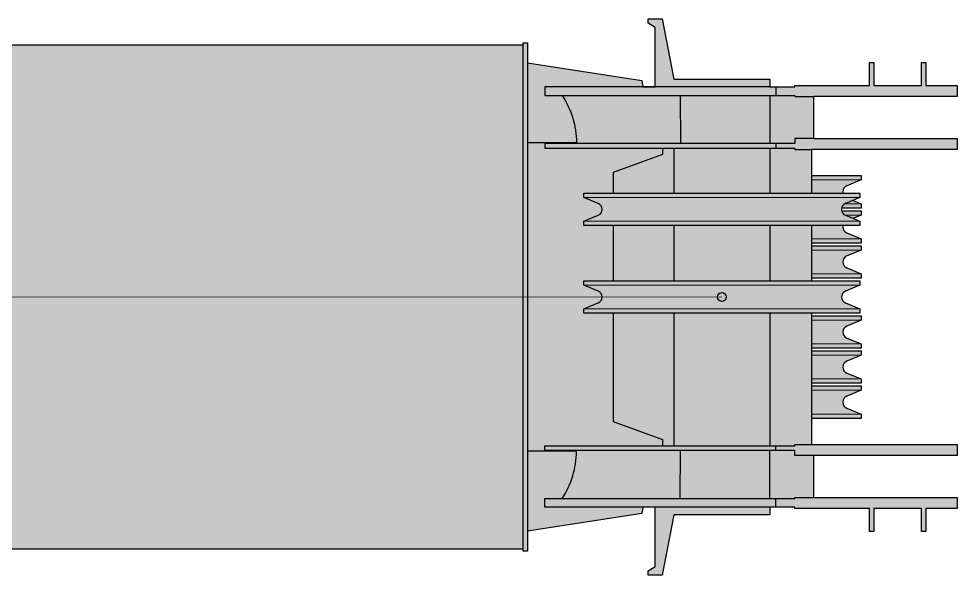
# Model space of a CAD drawing. Header units: millimetres. Extents: x -9400 to 16593, y -27108 to 22430.
# Drawn here: x 14449 to 16593, y -20635 to -19365 of the extents above; entities that cross this region are included whole.
import ezdxf

# ---------------------------------------------------------------- set-up
doc = ezdxf.new("R2010")
doc.units = ezdxf.units.MM
doc.set_wipeout_variables(frame=1)
doc.layers.add('Техника LTM 11200-9.1', color=250, linetype='Continuous')
doc.layers.add('Техника LTM 11200-9.1 Штрих', color=7, linetype='Continuous', true_color=0xffd452)

# ---------------------------------------------------------------- blocks, each defined once
blk = doc.blocks.new('LTM 11200-9.1-20240707.214349')
at = {"color": 0, "linetype": 'ByBlock', "lineweight": -2, "ltscale": 30, "transparency": 16777216}
blk.add_wipeout([(-315, -37), (-315, -27.1), (-282.4, -13.6), (-282.4, -13.6), (-275.8, -8.2), (-273.3, 0), (-275.8, 8.2), (-282.4, 13.6), (-282.4, 13.6), (-315, 27.1), (-315, 37), (16.7, 37), (315, 37), (315, 27.1), (282.4, 13.6), (282.4, 13.6), (275.8, 8.2), (273.3, 0), (275.8, -8.2), (282.4, -13.6), (282.4, -13.6), (315, -27.1), (315, -37), (16.7, -37)], dxfattribs=at)
at = {"layer": 'Техника LTM 11200-9.1 Штрих', "ltscale": 30, "transparency": 16777216}
h = blk.add_hatch(color=256, dxfattribs=at)
h.dxf.hatch_style = 1
h.set_gradient(color1=(132, 132, 132), tint=1, name='CYLINDER')
edge = h.paths.add_edge_path()
edge.add_line((16.7, -37), (-315, -37))
edge.add_line((-315, -37), (-315, -27.1))
edge.add_line((-315, -27.1), (-282.4, -13.6))
edge.add_arc((-288, 0), 14.7, 292.5011, 427.4989)
edge.add_line((-282.4, 13.6), (-315, 27.1))
edge.add_line((-315, 27.1), (-315, 37))
edge.add_line((-315, 37), (16.7, 37))
edge.add_line((16.7, 37), (315, 37))
edge.add_line((315, 37), (315, 27.1))
edge.add_line((315, 27.1), (282.4, 13.6))
edge.add_arc((288, 0), 14.7, 112.5011, 247.4989)
edge.add_line((282.4, -13.6), (315, -27.1))
edge.add_line((315, -27.1), (315, -37))
edge.add_line((315, -37), (16.7, -37))
at = {"color": 0, "linetype": 'ByBlock', "lineweight": -2, "ltscale": 30, "transparency": 16777216}
blk.add_lwpolyline([(16.7, -37), (-315, -37), (-315, -27.1), (-282.4, -13.6, 0.668164), (-282.4, 13.6), (-315, 27.1), (-315, 37), (16.7, 37), (315, 37), (315, 27.1), (282.4, 13.6, 0.668164), (282.4, -13.6), (315, -27.1), (315, -37)], format="xyb", close=True, dxfattribs=at)
at = {"color": 0, "linetype": 'ByBlock', "lineweight": 9, "ltscale": 30, "transparency": 16777216}
for points in [[(-315, 27.1), (315, 27.1)], [(315, -27.1), (-315, -27.1)]]:
    blk.add_lwpolyline(points, dxfattribs=at)
blk = doc.blocks.new('LTM 11200-9.1-20230312.210725')
at = {"color": 0, "linetype": 'ByBlock', "lineweight": -2, "transparency": 16777216}
for p in [(-3.1, 240), (-3.1, -80)]:
    blk.add_blockref('LTM 11200-9.1-20240707.214349', p, dxfattribs=at)
for p in [(-3.1, 160), (-3.1, -160)]:
    blk.add_blockref('LTM 11200-9.1-20240707.214349', p, dxfattribs=at)
for p in [(-3.1, 80), (-3.1, -240)]:
    blk.add_blockref('LTM 11200-9.1-20240707.214349', p, dxfattribs=at)
blk.add_wipeout([(-204.6, 337), (-537.8, 337), (-537.8, 362), (-209.7, 362), (-209.7, 458), (-537.8, 458), (-537.8, 483), (-465.8, 483), (-465.8, 535), (-455.8, 535), (-455.8, 483), (-347.1, 483), (-347.1, 535), (-337.1, 535), (-337.1, 483), (-166.8, 483), (-166.8, 480), (-109.6, 480), (-109.6, 497), (109.6, 497), (136.1, 635), (167.9, 635), (167.9, 625), (151.9, 615), (151.9, 480), (180.3, 480), (182.8, 494.4), (444, 534.8), (444, 580), (454, 580), (454, -580), (444, -580), (444, -534.8), (182.8, -494.4), (180.3, -480), (151.9, -480), (151.9, -615), (167.9, -625), (167.9, -635), (136.1, -635), (109.6, -497), (-109.6, -497), (-109.6, -480), (-166.8, -480), (-166.8, -483), (-337.1, -483), (-337.1, -535), (-347.1, -535), (-347.1, -483), (-455.8, -483), (-455.8, -535), (-465.8, -535), (-465.8, -483), (-537.8, -483), (-537.8, -458), (-209.7, -458), (-209.7, -362), (-537.8, -362), (-537.8, -337), (-204.6, -337), (-204.6, 0)], dxfattribs=at)
at = {"layer": 'Техника LTM 11200-9.1 Штрих', "transparency": 16777216}
h = blk.add_hatch(color=256, dxfattribs=at)
h.dxf.hatch_style = 1
h.paths.add_polyline_path([(-204.6, 0), (-204.6, 337), (-537.8, 337), (-537.8, 362), (-209.7, 362), (-209.7, 458), (-537.8, 458), (-537.8, 483), (-465.8, 483), (-465.8, 535), (-455.8, 535), (-455.8, 483), (-347.1, 483), (-347.1, 535), (-337.1, 535), (-337.1, 483), (-166.8, 483), (-166.8, 480), (-109.6, 480), (-109.6, 497), (109.6, 497), (136.1, 635), (167.9, 635), (167.9, 625), (151.9, 615), (151.9, 480), (180.3, 480), (182.8, 494.4), (444, 534.8), (444, 580), (454, 580), (454, -580), (444, -580), (444, -534.8), (182.8, -494.4), (180.3, -480), (151.9, -480), (151.9, -615), (167.9, -625), (167.9, -635), (136.1, -635), (109.6, -497), (-109.6, -497), (-109.6, -480), (-166.8, -480), (-166.8, -483), (-337.1, -483), (-337.1, -535), (-347.1, -535), (-347.1, -483), (-455.8, -483), (-455.8, -535), (-465.8, -535), (-465.8, -483), (-537.8, -483), (-537.8, -458), (-209.7, -458), (-209.7, -362), (-537.8, -362), (-537.8, -337), (-204.6, -337)])
at = {"color": 0, "linetype": 'ByBlock', "lineweight": -2, "transparency": 16777216}
blk.add_lwpolyline([(-204.6, 0), (-204.6, 337), (-537.8, 337), (-537.8, 362), (-209.7, 362), (-209.7, 458), (-537.8, 458), (-537.8, 483), (-465.8, 483), (-465.8, 535), (-455.8, 535), (-455.8, 483), (-347.1, 483), (-347.1, 535), (-337.1, 535), (-337.1, 483), (-166.8, 483), (-166.8, 480), (-109.6, 480), (-109.6, 497), (109.6, 497), (136.1, 635), (167.9, 635), (167.9, 625), (151.9, 615), (151.9, 480), (180.3, 480), (182.8, 494.4), (444, 534.8), (444, 580), (454, 580), (454, -580), (444, -580), (444, -534.8), (182.8, -494.4), (180.3, -480), (151.9, -480), (151.9, -615), (167.9, -625), (167.9, -635), (136.1, -635), (109.6, -497), (-109.6, -497), (-109.6, -480), (-166.8, -480), (-166.8, -483), (-337.1, -483), (-337.1, -535), (-347.1, -535), (-347.1, -483), (-455.8, -483), (-455.8, -535), (-465.8, -535), (-465.8, -483), (-537.8, -483), (-537.8, -458), (-209.7, -458), (-209.7, -362), (-537.8, -362), (-537.8, -337), (-204.6, -337)], close=True, dxfattribs=at)
for points in [[(444, -580), (444, 580)], [(-123.2, 480), (-123.2, 460)], [(364.9, 460), (-166.8, 460), (-166.8, 458), (-209.7, 458)], [(-109.6, 460), (-109.6, 350)], [(94.9, 460), (94.3, 350)], [(-209.7, 362), (-166.8, 362), (-166.8, 350), (404.5, 350), (404.5, 340), (-166.8, 340), (-166.8, 337), (-204.6, 337)], [(-123.2, 350), (-123.2, 340)], [(-109.6, -340), (-109.6, 340)], [(109.6, -340), (109.6, 340)], [(135.8, -340), (135.8, -325), (247.9, -284.1), (247.9, 284.1), (135.8, 325), (135.8, 340)], [(-209.7, -362), (-166.8, -362), (-166.8, -350), (404.5, -350), (404.5, -340), (-166.8, -340), (-166.8, -337), (-204.6, -337)], [(-123.2, -350), (-123.2, -340)], [(-109.6, -460), (-109.6, -350)], [(94.9, -460), (94.3, -350)], [(364.9, -460), (-166.8, -460), (-166.8, -458), (-209.7, -458)], [(-123.2, -480), (-123.2, -460)]]:
    blk.add_lwpolyline(points, dxfattribs=at)
for points in [[(-109.6, 480), (404.5, 480), (404.5, 460), (364.9, 460, 0.145503), (331.8, 352), (444.5, 352)], [(-109.6, -480), (404.5, -480), (404.5, -460), (364.9, -460, -0.145503), (331.8, -352), (444.5, -352)]]:
    blk.add_lwpolyline(points, format="xyb", dxfattribs=at)
for p in [(0, 0), (0, -200)]:
    blk.add_blockref('LTM 11200-9.1-20240707.214349', p, dxfattribs=at)
blk.add_circle((0, 0), 10, dxfattribs=at)
blk = doc.blocks.new('Liebherr LTM 11200-9.1 План')
at = {"color": 0, "linetype": 'ByBlock', "lineweight": -2, "transparency": 16777216}
blk.add_wipeout([(-15601, 575), (-15601, -575), (0, -575), (0, 575)], dxfattribs=at)
at = {"layer": 'Техника LTM 11200-9.1 Штрих', "true_color": 0xadadad, "transparency": 16777216}
h = blk.add_hatch(color=253, dxfattribs=at)
h.dxf.hatch_style = 1
h.paths.add_polyline_path([(-15601, 575), (-15601, -575), (0, -575), (0, 575)])
at = {"color": 0, "linetype": 'ByBlock', "lineweight": -2, "transparency": 16777216}
blk.add_lwpolyline([(-15601, 575), (-15601, -575), (0, -575), (0, 575)], close=True, dxfattribs=at)
blk.add_blockref('LTM 11200-9.1-20230312.210725', (-16055, 0), dxfattribs=at)
at = {"color": 0, "linetype": 'ByBlock', "lineweight": 5, "transparency": 16777216}
blk.add_lwpolyline([(0, 0), (-16055, 0)], dxfattribs=at)

msp = doc.modelspace()

# ---------------------------------------------------------------- block references
at = {"layer": 'Техника LTM 11200-9.1', "rotation": 180}
msp.add_blockref('Liebherr LTM 11200-9.1 План', (0, -20000), dxfattribs=at)

doc.saveas('drawing.dxf')
